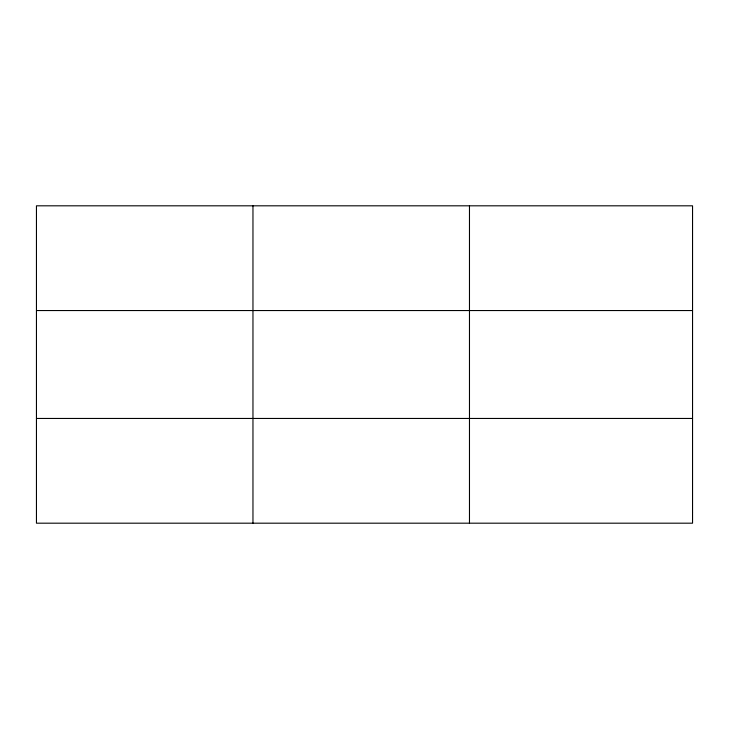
<?xml version="1.0" encoding="UTF-8"?>
<svg xmlns="http://www.w3.org/2000/svg" width="729" height="729" viewBox="0 0 729 729"><rect width="100%" height="100%" fill="white"/><g stroke="black" fill="none" stroke-linecap="round" stroke-linejoin="round"><path stroke-width="1.09" d="M252.963 205.815L252.963 523.185M469.476 205.815L469.476 523.185M36.45 310.545L692.55 310.545M36.45 418.455L692.55 418.455M692.55 512.715L692.55 523.185L36.45 523.185L36.45 205.815L692.55 205.815L692.55 512.715"/></g></svg>
